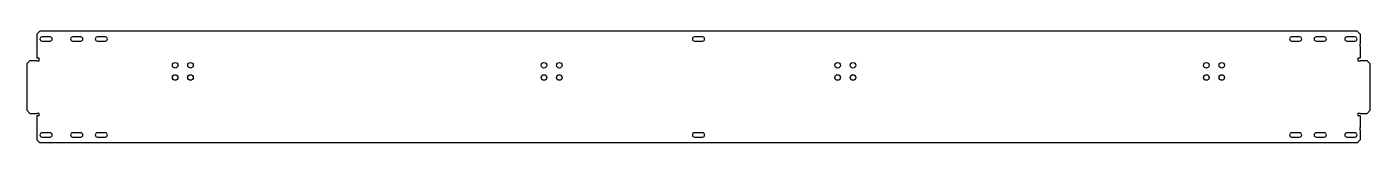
# Model space of a CAD drawing. Header units: millimetres. Extents: x -454 to 1731, y 119 to 302.
import ezdxf

# ---------------------------------------------------------------- set-up
doc = ezdxf.new("R2010")
doc.units = ezdxf.units.MM
doc.layers.add('Default', color=7, linetype='Continuous')
doc.layers.add('LONGARINA_2H', color=7, linetype='Continuous')

# ---------------------------------------------------------------- blocks, each defined once
blk = doc.blocks.new('SE')
at = {"layer": 'LONGARINA_2H', "color": 7, "linetype": 'Continuous'}
for p, q in [((-433, 302.2), (-438, 297.2)), ((-438, 297.2), (-438, 281.2)), ((1710, 302.2), (-433, 302.2)), ((-416.5, 292.7), (-429.5, 292.7)), ((-429.5, 285.7), (-416.5, 285.7)), ((-366.5, 292.7), (-379.5, 292.7)), ((-379.5, 285.7), (-366.5, 285.7)), ((-326.5, 292.7), (-339.5, 292.7)), ((-339.5, 285.7), (-326.5, 285.7)), ((645, 292.7), (632, 292.7)), ((632, 285.7), (645, 285.7)), ((1616.5, 292.7), (1603.5, 292.7)), ((1603.5, 285.7), (1616.5, 285.7)), ((1656.5, 292.7), (1643.5, 292.7)), ((1643.5, 285.7), (1656.5, 285.7)), ((1706.5, 292.7), (1693.5, 292.7)), ((1693.5, 285.7), (1706.5, 285.7)), ((1715, 297.2), (1710, 302.2)), ((1715, 297.2), (1715, 281.2)), ((-438, 281.2), (-438, 277)), ((-438, 277), (-438, 258)), ((1715, 277), (1715, 281.2)), ((1715, 277), (1715, 258)), ((-449.2, 253.8), (-454.2, 248.8)), ((-454.2, 248.8), (-454.2, 172.8)), ((-438.2, 253.8), (-449.2, 253.8)), ((-438.2, 253.8), (-434, 253.8)), ((-434, 258), (-438, 258)), ((-434, 253.8), (-434, 258)), ((1711, 258), (1711, 253.8)), ((1715, 258), (1711, 258)), ((1711, 253.8), (1715.2, 253.8)), ((1726.2, 253.8), (1715.2, 253.8)), ((1731.2, 248.8), (1726.2, 253.8)), ((1731.2, 172.8), (1731.2, 248.8)), ((-454.2, 172.8), (-449.2, 167.8)), ((-449.2, 167.8), (-438.2, 167.8)), ((-434, 167.8), (-438.2, 167.8)), ((-438, 163.7), (-438, 144.7)), ((-434, 163.7), (-438, 163.7)), ((-434, 163.7), (-434, 167.8)), ((1711, 167.8), (1711, 163.7)), ((1715.2, 167.8), (1711, 167.8)), ((1715, 163.7), (1711, 163.7)), ((1715, 163.7), (1715, 144.7)), ((1715.2, 167.8), (1726.2, 167.8)), ((1726.2, 167.8), (1731.2, 172.8)), ((-438, 144.7), (-438, 140.5)), ((-438, 140.5), (-438, 124.5)), ((-416.5, 136), (-429.5, 136)), ((-366.5, 136), (-379.5, 136)), ((-326.5, 136), (-339.5, 136)), ((645, 136), (632, 136)), ((1616.5, 136), (1603.5, 136)), ((1656.5, 136), (1643.5, 136)), ((1706.5, 136), (1693.5, 136)), ((1715, 140.5), (1715, 144.7)), ((1715, 140.5), (1715, 124.5)), ((-438, 124.5), (-433, 119.5)), ((1710, 119.5), (-433, 119.5)), ((-429.5, 129), (-416.5, 129)), ((-379.5, 129), (-366.5, 129)), ((-339.5, 129), (-326.5, 129)), ((632, 129), (645, 129)), ((1603.5, 129), (1616.5, 129)), ((1643.5, 129), (1656.5, 129)), ((1693.5, 129), (1706.5, 129)), ((1710, 119.5), (1715, 124.5))]:
    blk.add_line(p, q, dxfattribs=at)
for centre in [(-212.9, 246.3), (-187.9, 246.3), (387.1, 246.3), (412.1, 246.3), (864.8, 246.3), (889.8, 246.3), (1464.8, 246.3), (1489.8, 246.3), (-212.9, 226.3), (-187.9, 226.3), (387.1, 226.3), (412.1, 226.3), (864.8, 226.3), (889.8, 226.3), (1464.8, 226.3), (1489.8, 226.3)]:
    blk.add_circle(centre, 4.5, dxfattribs=at)
for centre, start, end in [((-429.5, 289.2), 90, 270), ((-416.5, 289.2), 270, 90), ((-379.5, 289.2), 90, 270), ((-366.5, 289.2), 270, 90), ((-339.5, 289.2), 90, 270), ((-326.5, 289.2), 270, 90), ((632, 289.2), 90, 270), ((645, 289.2), 270, 90), ((1603.5, 289.2), 90, 270), ((1616.5, 289.2), 270, 90), ((1643.5, 289.2), 90, 270), ((1656.5, 289.2), 270, 90), ((1693.5, 289.2), 90, 270), ((1706.5, 289.2), 270, 90), ((-429.5, 132.5), 90, 270), ((-416.5, 132.5), 270, 90), ((-379.5, 132.5), 90, 270), ((-366.5, 132.5), 270, 90), ((-339.5, 132.5), 90, 270), ((-326.5, 132.5), 270, 90), ((632, 132.5), 90, 270), ((645, 132.5), 270, 90), ((1603.5, 132.5), 90, 270), ((1616.5, 132.5), 270, 90), ((1643.5, 132.5), 90, 270), ((1656.5, 132.5), 270, 90), ((1693.5, 132.5), 90, 270), ((1706.5, 132.5), 270, 90)]:
    blk.add_arc(centre, 3.5, start, end, dxfattribs=at)

msp = doc.modelspace()

# ---------------------------------------------------------------- block references
at = {"layer": 'Default'}
msp.add_blockref('SE', (0, 0), dxfattribs=at)

doc.saveas('drawing.dxf')
